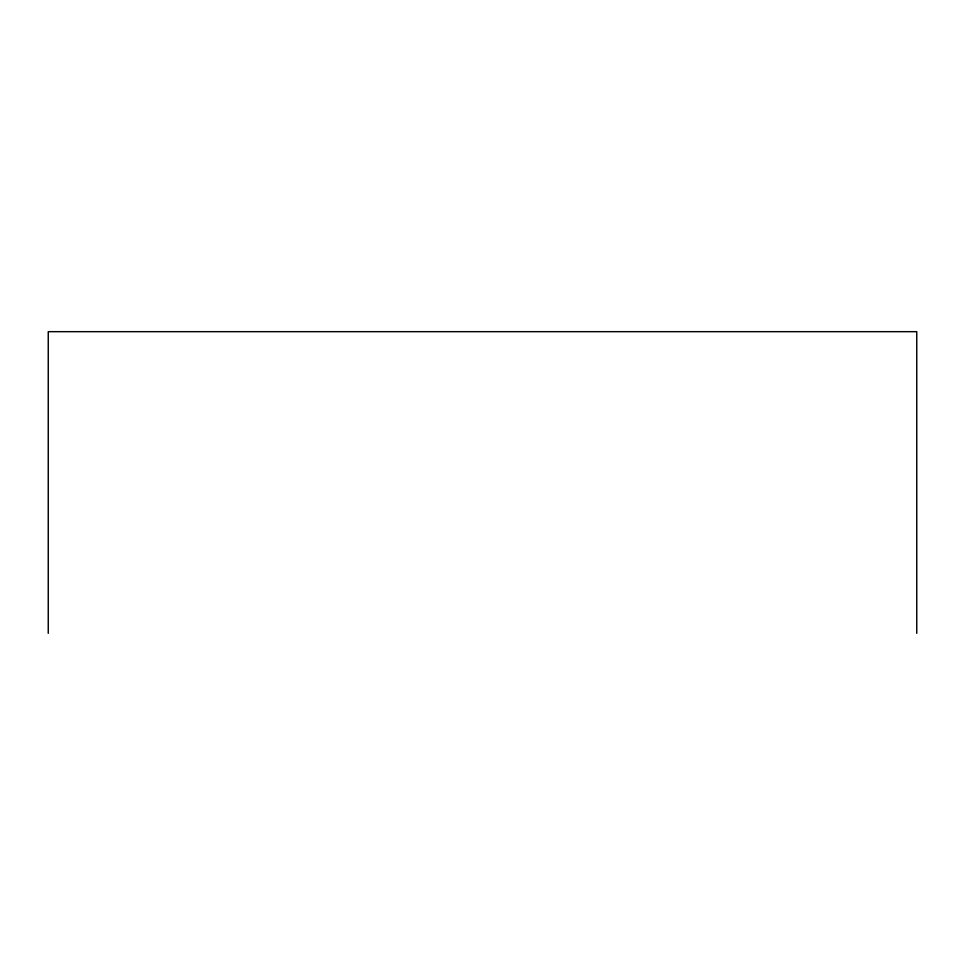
<?xml version="1.0" encoding="UTF-8"?>
<svg xmlns="http://www.w3.org/2000/svg" width="965" height="965" viewBox="0 0 965 965"><rect width="100%" height="100%" fill="white"/><g stroke="black" fill="none" stroke-linecap="round" stroke-linejoin="round"><path stroke-width="1.45" d="M916.75 633.329L916.75 331.671L48.25 331.671L48.25 633.329"/></g></svg>
